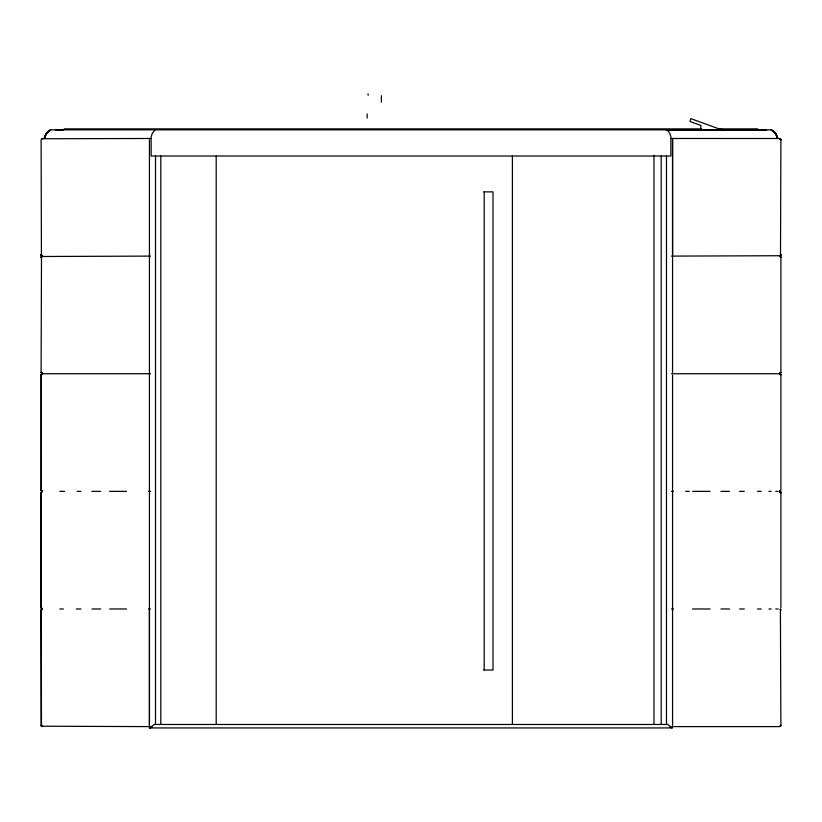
<?xml version="1.0" encoding="UTF-8"?>
<svg xmlns="http://www.w3.org/2000/svg" width="822" height="822" viewBox="0 0 822 822"><rect width="100%" height="100%" fill="white"/><g stroke="black" fill="none" stroke-linecap="round" stroke-linejoin="round"><path stroke-width="1.23" d="M149.974 726.607L41.49 726.216L41.1 610.304L42.158 609.03M41.203 725.785L42.425 726.607L41.1 725.281L41.1 610.304L42.425 608.979L41.141 607.653L41.1 492.686L42.425 491.361L41.141 490.025L41.203 374.555L42.425 373.733L150.488 373.733M41.182 490.436L41.1 375.058L42.271 373.763L41.1 375.058L41.439 374.246M149.44 727.932L149.44 139.812M672.56 138.486L672.56 372.407M150.488 256.104L41.49 256.495L41.1 372.407L42.425 373.733L41.799 373.897M42.035 256.032L41.1 254.779L41.429 255.58L41.1 139.812M780.869 372.561L779.575 373.733L671.512 373.733M780.879 725.364L780.417 609.308M671.512 256.104L780.51 255.724L780.9 139.812L779.677 138.507L671.245 138.486C670.536 135.373 669.57 130.79 666.015 129.845M780.9 490.025L780.9 375.058L779.575 373.733L780.9 372.407L779.626 373.712L780.9 372.407L780.9 257.44L779.575 256.104L780.9 254.779L779.718 256.084M42.117 256.166L41.49 256.495C40.555 257.615 43.309 255.817 41.1 254.779L41.192 255.231M41.922 609.081L41.295 610.304L42.425 608.979L41.1 607.653L41.1 492.686L42.425 491.361L41.1 490.025M44.799 136.986L44.285 138.486L46.443 133.298L50.142 130.143M50.553 129.999C47.131 131.428 45.087 135.014 44.285 138.486L46.577 133.123L50.214 130.112M41.429 255.58L41.182 254.995L42.425 256.104L41.1 257.44L42.425 256.104L41.141 255.005M780.797 255.293L780.068 255.909L780.89 254.779L780.068 255.909M44.285 138.486C45.046 134.849 47.286 131.099 50.974 129.907M780.561 726.083L780.725 725.59L780.129 726.473L780.9 725.281L779.575 726.607L672.026 726.607M41.357 491.936L41.1 492.686L41.799 491.515M41.1 610.304L41.439 609.492M780.725 372.869L780.551 373.239M41.121 257.389L41.244 256.854M780.9 372.407L780.201 373.568M780.386 373.394L779.698 373.507M41.306 609.647L42.004 609.061M41.264 256.803L41.799 256.269M780.581 726.042L779.986 726.525M149.81 727.932L154.207 724.48L667.793 724.48L672.191 727.932L149.81 727.932L152.101 727.08M154.916 130.143L152.286 133.298L150.755 138.486L41.634 138.754M41.922 138.589L42.425 138.486L41.675 138.795M780.335 491.073L779.575 491.361L780.9 492.686L780.9 607.653M780.376 491.628L779.575 491.361L780.222 491.083L779.575 491.361L780.9 492.686L779.626 491.33L780.51 490.97M41.603 138.826L42.425 138.486L41.799 138.641M779.986 373.65L780.89 375.038L779.575 373.733L780.51 373.342M41.727 256.32L42.425 256.104L41.583 255.786M780.736 256.803L780.201 256.269L780.89 257.409L779.986 256.022M779.575 373.486L780.222 373.465M780.078 491.453L779.575 491.361L780.797 492.173M779.759 373.774L780.797 374.555M779.575 491.402L780.797 492.45M61.465 129.845L55.362 129.907L63.684 129.907M720.997 130.123L722.004 130.112M64.208 128.869L701.382 128.869M718.048 128.869L757.792 128.869M51.642 129.845L770.358 129.845M483.757 191.875L493.015 191.875L493.015 670.022L483.757 670.022M59.77 491.361L64.558 491.361M77.062 491.361L80.905 491.361M91.91 491.361L100.695 491.361M109.583 491.361L126.516 491.361M148.505 491.361L150.488 491.361M671.512 491.361L673.495 491.361M685.63 491.361L689.278 491.361M692.535 491.361L710.064 491.361M720.935 491.361L729.535 491.361M739.574 491.361L744.3 491.361M757.514 491.361L761.193 491.361M768.93 491.361L771.19 491.361M775.752 491.361L778.105 491.361M59.78 608.979L63.386 608.979M76.323 608.979L80.946 608.979M91.961 608.979L100.757 608.979M109.645 608.979L126.598 608.979M148.505 608.979L150.488 608.979M671.512 608.979L673.495 608.979M692.545 608.979L710.074 608.979M720.956 608.979L729.556 608.979M739.584 608.979L744.321 608.979M757.535 608.979L761.213 608.979M768.95 608.979L771.2 608.979M775.763 608.979L778.115 608.979M720.113 129.27L723.154 129.712L720.113 129.27L690.912 118.645L689.894 121.44L701.002 125.478L700.704 128.9L702.656 129.619M42.343 256.084L41.316 255.467M779.79 138.569L780.9 139.812L780.016 138.671M780.057 138.579L780.695 139.812L780.602 139.082M779.575 373.733L780.17 373.887M779.523 138.486L780.201 138.641M779.575 256.104L780.417 256.433M669.899 727.08L672.191 727.932M771.026 129.907L775.423 133.123L777.715 138.486L776.348 134.51L773.584 131.253M771.108 129.917C774.756 131.13 776.882 134.942 777.715 138.486L775.115 132.743L771.858 130.143M41.1 725.281L41.799 726.34L41.275 725.703M771.447 129.999L772.464 130.451M41.141 607.653L42.425 608.979L41.1 607.653L41.922 608.876L41.264 608.29M41.984 373.548L41.1 372.407L42.425 373.733L41.1 372.407L42.425 373.722L41.624 373.435M41.984 491.176L41.203 490.539M780.314 609.246L780.9 610.304L780.468 609.41M41.583 373.404L42.425 373.733L41.182 372.613M41.49 726.216L41.264 725.908M41.49 490.97L41.922 491.258L41.264 490.662M780.201 609.143L780.736 609.677M780.51 138.877L780.869 139.668L780.468 138.908M780.51 374.123L780.736 374.678M672.56 139.812L672.56 254.779M672.56 375.058L672.56 725.281M670.865 138.486L670.865 156.016L151.135 156.016L151.135 138.486M666.478 156.016L666.478 724.521M661.196 156.016L661.196 724.09M653.973 155.183L653.973 724.079M512.404 155.975L512.404 724.521M484.199 191.875L484.199 670.022M381.377 95.722L381.377 102.267M368.102 93.8L368.102 95.249M367.167 113.96L367.167 118.111M216.196 156.016L216.196 724.48M160.804 156.016L160.804 724.09M155.522 156.016L155.522 724.521M149.44 610.304L149.44 725.281M760.535 129.845L666.498 129.907L766.638 129.907L760.535 129.845M780.51 491.741L780.9 492.686L780.51 491.741M780.736 492.049L780.201 491.515L780.736 492.08M780.674 256.865L780.9 257.44L780.674 256.865"/></g></svg>
